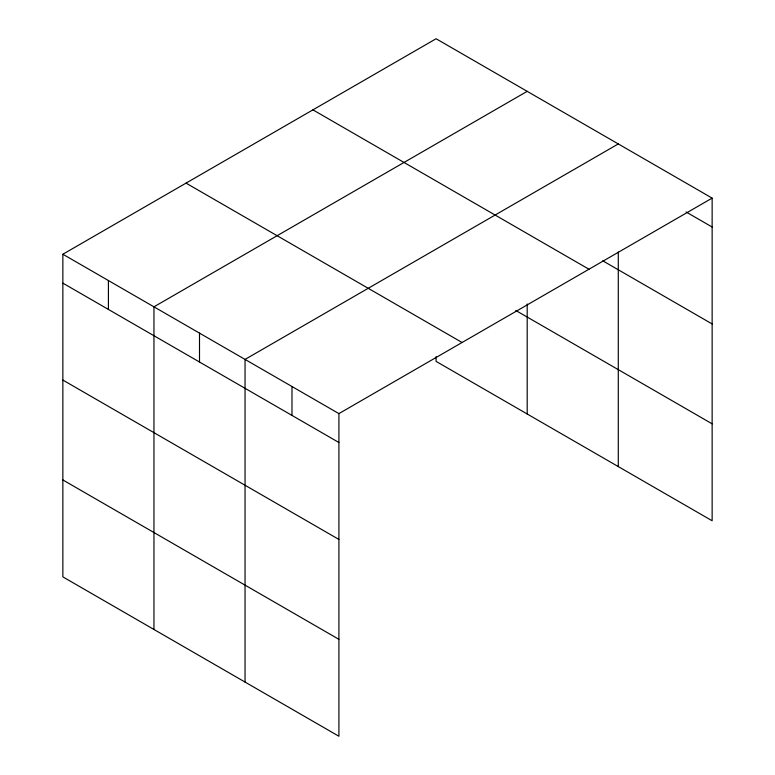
<?xml version="1.0" encoding="UTF-8"?>
<svg xmlns="http://www.w3.org/2000/svg" width="775" height="775" viewBox="0 0 775 775"><rect width="100%" height="100%" fill="white"/><g stroke="black" fill="none" stroke-linecap="round" stroke-linejoin="round"><path stroke-width="1.16" d="M62.862 254.239L338.907 413.608L338.907 736.25L62.862 576.881L62.862 254.239L436.093 38.75L712.138 198.119L712.138 520.761L436.093 361.392L436.093 356.665M527.194 91.343L153.954 306.823L153.954 629.474M618.285 143.937L245.045 359.416L245.045 682.068M338.907 413.608L712.138 198.119M686.069 211.972L712.138 227.017M602.756 260.807L712.138 323.96M312.926 109.856L588.971 269.235M515.801 310.475L712.138 423.828M186.029 183.123L462.074 342.492M62.862 283.137L338.907 442.506M62.862 380.07L338.907 539.439M62.862 479.948L338.907 639.317M618.285 252.04L618.285 466.579M527.194 303.974L527.194 413.986M291.981 386.512L291.981 415.41M199.504 333.124L199.504 362.022M108.413 280.531L108.413 309.428"/></g></svg>
